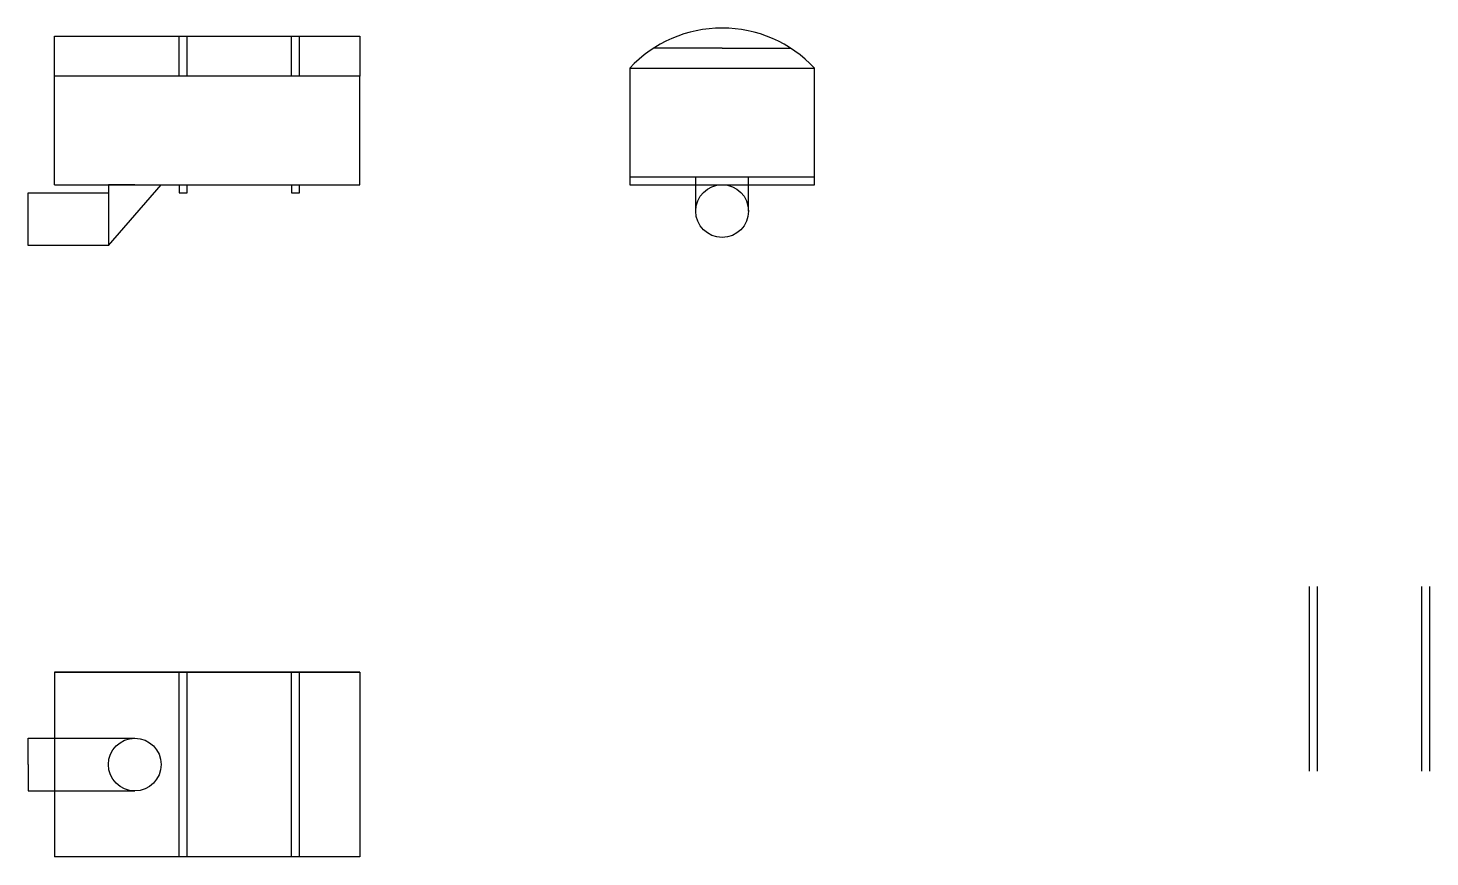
# Model space of a CAD drawing. Header units: inches. Extents: x 18.5 to 36, y 5.1 to 15.4.
import ezdxf

# ---------------------------------------------------------------- set-up
doc = ezdxf.new("R2010")
doc.units = ezdxf.units.IN
doc.header["$MEASUREMENT"] = 0
for name, color, linetype in [('Canal_Motor', 6, 'Continuous'), ('Rezervor', 130, 'Continuous'), ('Suporti_Transversali', 3, 'Continuous')]:
    doc.layers.add(name, color=color, linetype=linetype)

msp = doc.modelspace()

# ---------------------------------------------------------------- linework, layer by layer
at = {"layer": 'Canal_Motor'}
for p, q in [((19.873, 13.496), (19.545, 13.496)), ((19.545, 13.496), (19.545, 13.396)), ((19.545, 12.74), (20.201, 13.496)), ((19.873, 13.496), (20.201, 13.496)), ((26.851, 13.168), (26.851, 13.596)), ((27.507, 13.168), (27.507, 13.596)), ((18.545, 12.74), (18.545, 13.396)), ((18.545, 13.396), (19.545, 13.396)), ((19.545, 13.396), (19.545, 12.74)), ((19.545, 12.74), (18.545, 12.74)), ((18.545, 6.279), (18.545, 6.607)), ((18.545, 6.607), (19.873, 6.607)), ((18.545, 6.279), (18.545, 5.951)), ((18.545, 5.951), (19.873, 5.951))]:
    msp.add_line(p, q, dxfattribs=at)
for centre in [(27.179, 13.168), (19.873, 6.279)]:
    msp.add_circle(centre, 0.328, dxfattribs=at)
at = {"layer": 'Rezervor'}
for p, q in [((18.873, 15.346), (22.673, 15.346)), ((18.873, 13.496), (18.873, 15.346)), ((22.673, 15.346), (22.673, 14.846)), ((22.673, 14.846), (18.873, 14.846)), ((22.673, 13.496), (22.673, 14.846)), ((26.029, 14.946), (28.329, 14.946)), ((26.029, 14.946), (26.029, 13.596)), ((28.329, 13.596), (28.329, 14.946)), ((18.873, 13.496), (22.673, 13.496)), ((26.029, 13.596), (28.329, 13.596)), ((34.483, 6.197, 1.35), (34.483, 8.497, 1.35)), ((34.583, 6.197, 1.35), (34.583, 8.497, 1.35)), ((35.883, 6.197, 1.35), (35.883, 8.497, 1.35)), ((35.983, 6.197, 1.35), (35.983, 8.497, 1.35)), ((18.873, 7.429), (22.673, 7.429)), ((22.673, 7.429), (18.873, 7.429)), ((18.873, 7.429), (18.873, 5.129)), ((22.673, 7.429), (22.673, 5.129)), ((22.673, 5.129), (18.873, 5.129))]:
    msp.add_line(p, q, dxfattribs=at)
msp.add_arc((27.179, 13.874), 1.572, 43.0029, 136.9971, dxfattribs=at)
at = {"layer": 'Suporti_Transversali'}
for p, q in [((20.423, 14.846), (20.423, 15.346)), ((20.523, 14.846), (20.523, 15.346)), ((21.823, 14.846), (21.823, 15.346)), ((21.923, 14.846), (21.923, 15.346)), ((27.179, 15.196), (26.328, 15.196)), ((27.179, 15.196), (28.029, 15.196)), ((20.423, 13.496), (20.423, 13.396)), ((20.523, 13.396), (20.523, 13.496)), ((21.823, 13.496), (21.823, 13.396)), ((21.923, 13.396), (21.923, 13.496)), ((26.029, 13.596), (26.029, 13.496)), ((26.029, 13.496), (28.329, 13.496)), ((28.329, 13.496), (28.329, 13.596)), ((20.423, 13.396), (20.523, 13.396)), ((21.823, 13.396), (21.923, 13.396)), ((20.423, 5.129), (20.423, 7.429)), ((20.523, 5.129), (20.523, 7.429)), ((21.823, 5.129), (21.823, 7.429)), ((21.923, 5.129), (21.923, 7.429))]:
    msp.add_line(p, q, dxfattribs=at)

doc.saveas('drawing.dxf')
